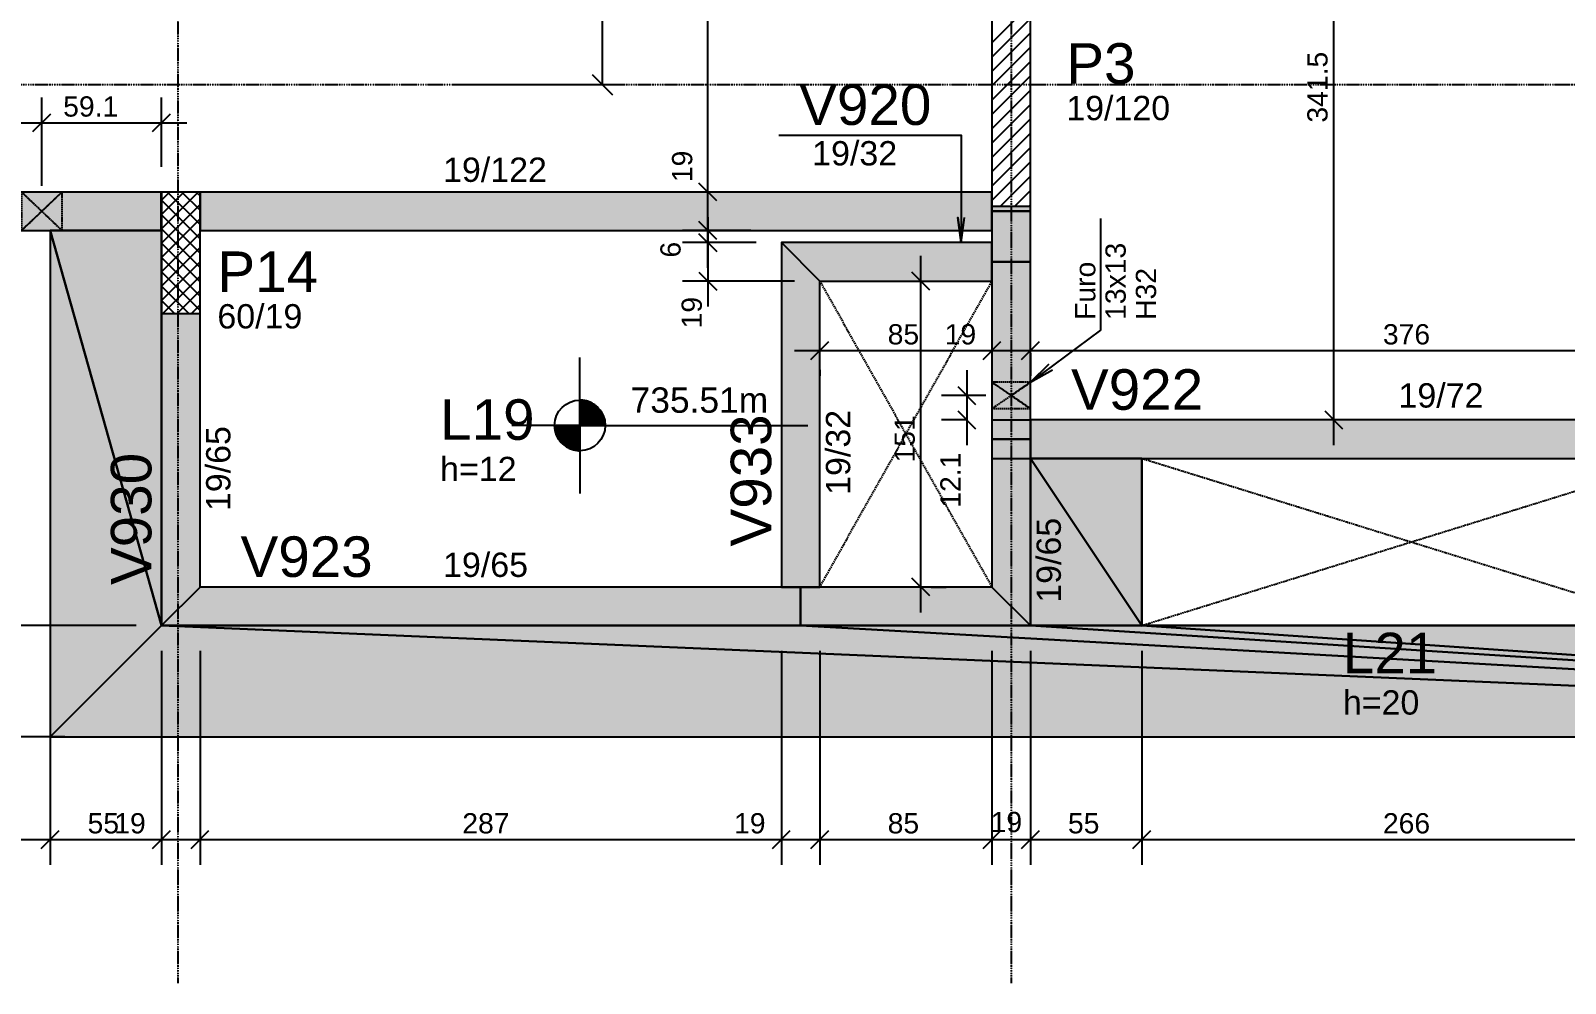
# Model space of a CAD drawing. Extents: x 37185 to 43130, y -8131 to -3926.
# Drawn here: x 38377 to 39135, y -6446 to -5975 of the extents above; entities that cross this region are included whole.
import ezdxf

# ---------------------------------------------------------------- set-up
doc = ezdxf.new("R2010")
doc.units = 0
doc.header["$MEASUREMENT"] = 0
doc.linetypes.add('ESTILO_TQS_0001', pattern=[1, 0.7, -0.3])
doc.linetypes.add('ESTILO_TQS_0004', pattern=[1.12, 0.5, -0.2, 0.01, -0.2, 0.01, -0.2])
doc.layers.get('0').update_dxf_attribs({"linetype": 'CONTINUOUS'})
doc.layers.get('Defpoints').update_dxf_attribs({"linetype": 'CONTINUOUS'})
for name, color, linetype in [('37', 4, 'CONTINUOUS'), ('39', 74, 'CONTINUOUS'), ('40', 240, 'CONTINUOUS'), ('42', 3, 'CONTINUOUS'), ('43', 3, 'CONTINUOUS'), ('44', 3, 'CONTINUOUS'), ('45', 2, 'CONTINUOUS'), ('46', 2, 'CONTINUOUS'), ('47', 2, 'CONTINUOUS'), ('53', 242, 'CONTINUOUS'), ('54', 242, 'CONTINUOUS'), ('55', 12, 'CONTINUOUS'), ('56', 51, 'CONTINUOUS'), ('60', 201, 'CONTINUOUS'), ('68', 4, 'CONTINUOUS'), ('70', 160, 'CONTINUOUS'), ('75', 9, 'CONTINUOUS'), ('79', 12, 'CONTINUOUS'), ('80', 6, 'CONTINUOUS'), ('81', 2, 'CONTINUOUS'), ('82', 252, 'CONTINUOUS')]:
    doc.layers.add(name, color=color, linetype=linetype)
doc.styles.add('Arial_2mm 1-50', font='arial.ttf', dxfattribs={"height": 9.835329})
doc.styles.add('TQS_ARIAL', font='arial.ttf')
doc.dimstyles.new('Diagonal 2mm 1-50', dxfattribs={"dimscale": 30.48, "dimtxt": 9.8353, "dimasz": 0.328084, "dimexe": 0.164042, "dimexo": 0.164042, "dimgap": 0.04101, "dimtad": 1, "dimdec": 1, "dimdsep": 46, "dimtxsty": 'Arial_2mm 1-50', "dimblk1": 'OBLIQUE', "dimblk2": 'OBLIQUE', "dimsah": 1, "dimcen": 0.09, "dimadec": 8, "dimazin": 0, "dimtfac": 1, "dimtdec": 8, "dimtmove": 1, "dimatfit": 0, "dimfxl": 1, "dimtvp": 1, "dimtfillclr": 256, "dimtolj": 1, "dimtzin": 0, "dimarcsym": 2})

# ---------------------------------------------------------------- blocks, each defined once
blk = doc.blocks.new('_Oblique')
at = {"color": 0, "linetype": 'ByBlock', "lineweight": -2}
blk.add_line((-0.5, -0.5), (0.5, 0.5), dxfattribs=at)
blk = doc.blocks.new('*D451')
at = {"layer": '55', "color": 0, "linetype": 'Continuous', "lineweight": -2}
for p, q in [((38567.01, -5829.47), (38664.7, -5829.47)), ((38659.7, -6001.97), (38659.7, -5829.47)), ((38585.87, -6001.97), (38664.7, -6001.97))]:
    blk.add_line(p, q, dxfattribs=at)
at = {"layer": 'Defpoints', "color": 0, "linetype": 'Continuous'}
for p in [(38562.01, -5829.47), (38659.7, -5829.47), (38580.87, -6001.97)]:
    blk.add_point(p, dxfattribs=at)
at = {"layer": '55', "color": 0, "linetype": 'Continuous', "lineweight": -2, "xscale": 10, "yscale": 10, "zscale": 10}
for p, rotation in [((38659.7, -5829.47), 90), ((38659.7, -6001.97), 270)]:
    blk.add_blockref('_Oblique', p, dxfattribs=dict(at, rotation=rotation))
at = {"layer": '55', "color": 0, "linetype": 'Continuous', "insert": (38653.43, -5915.72), "char_height": 9.835, "attachment_point": 5, "rotation": 90, "style": 'Arial_2mm 1-50'}
blk.add_mtext('\\A1;172.5', dxfattribs=at)

msp = doc.modelspace()

# ---------------------------------------------------------------- linework, layer by layer
at = {"layer": '37', "linetype": 'Continuous'}
for points in [[(38442.01, -6054.98), (38216.01, -6054.98)], [(38852.01, -6061.98), (38852.01, -6054.98)], [(38852.01, -6061.98), (38852.01, -6073.98)], [(38871.01, -6064.48), (38871.01, -6061.98)], [(38871.01, -6089.47), (38871.01, -6064.48)], [(38216.01, -6073.98), (38442.01, -6073.98)], [(38852.01, -6073.98), (38852.01, -6079.97)], [(38852.01, -6098.97), (38852.01, -6079.97)], [(38871.01, -6167.47), (38871.01, -6089.47)], [(38767.01, -6249.98), (38767.01, -6098.97)], [(38767.01, -6098.97), (38852.01, -6098.97)], [(38852.01, -6098.97), (38852.01, -6176.97)], [(38442.01, -6114.98), (38442.01, -6268.98)], [(38461.01, -6249.98), (38461.01, -6114.98)], [(38852.01, -6167.47), (38871.01, -6167.47)], [(39247.01, -6167.47), (38871.01, -6167.47)], [(38852.01, -6176.97), (38852.01, -6249.98)], [(38852.01, -6186.47), (38871.01, -6186.47)], [(38871.01, -6268.98), (38871.01, -6186.47)], [(38871.01, -6186.47), (39247.01, -6186.47)], [(38748.01, -6249.98), (38461.01, -6249.98)], [(38767.01, -6249.98), (38748.01, -6249.98)], [(38852.01, -6249.98), (38767.01, -6249.98)], [(38442.01, -6268.98), (38757.51, -6268.98)], [(38757.51, -6268.98), (38871.01, -6268.98)]]:
    msp.add_lwpolyline(points, dxfattribs=at)
at = {"layer": '39', "linetype": 'Continuous'}
for p, q in [((38852.01, -5981.32), (38871.01, -5962.32)), ((38852.01, -5988.39), (38871.01, -5969.39)), ((38852.01, -5995.46), (38871.01, -5976.46)), ((38852.01, -6002.53), (38871.01, -5983.53)), ((38852.01, -6009.6), (38871.01, -5990.6)), ((38852.01, -6016.68), (38871.01, -5997.68)), ((38852.01, -6023.75), (38871.01, -6004.75)), ((38852.01, -6030.82), (38871.01, -6011.82)), ((38852.01, -6037.89), (38871.01, -6018.89)), ((38852.01, -6044.96), (38871.01, -6025.96)), ((38852.01, -6052.03), (38871.01, -6033.03)), ((38852.01, -6059.1), (38871.01, -6040.1)), ((38856.21, -6061.98), (38871.01, -6047.17)), ((38863.28, -6061.98), (38871.01, -6054.24)), ((38870.35, -6061.98), (38871.01, -6061.32))]:
    msp.add_line(p, q, dxfattribs=at)
msp.add_lwpolyline([(38852.01, -6061.98), (38871.01, -6061.98), (38871.01, -5941.98), (38852.01, -5941.98), (38852.01, -6061.98)], dxfattribs=at)
at = {"layer": '40', "linetype": 'Continuous'}
for p, q in [((38442.01, -6073.12), (38460.16, -6054.98)), ((38442.01, -6066.05), (38453.09, -6054.98)), ((38442.01, -6058.98), (38446.02, -6054.98)), ((38442.01, -6059.09), (38461.01, -6078.09)), ((38444.97, -6054.98), (38461.01, -6071.02)), ((38452.04, -6054.98), (38461.01, -6063.95)), ((38459.11, -6054.98), (38461.01, -6056.88)), ((38442.01, -6080.19), (38461.01, -6061.19)), ((38442.01, -6066.17), (38461.01, -6085.17)), ((38442.01, -6087.26), (38461.01, -6068.26)), ((38442.01, -6073.24), (38461.01, -6092.24)), ((38442.01, -6094.34), (38461.01, -6075.34)), ((38442.01, -6080.31), (38461.01, -6099.31)), ((38442.01, -6101.41), (38461.01, -6082.41)), ((38442.01, -6087.38), (38461.01, -6106.38)), ((38442.01, -6108.48), (38461.01, -6089.48)), ((38442.01, -6094.45), (38461.01, -6113.45)), ((38442.59, -6114.98), (38461.01, -6096.55)), ((38442.01, -6101.52), (38455.47, -6114.98)), ((38449.66, -6114.98), (38461.01, -6103.62)), ((38442.01, -6108.59), (38448.4, -6114.98)), ((38456.73, -6114.98), (38461.01, -6110.69))]:
    msp.add_line(p, q, dxfattribs=at)
msp.add_lwpolyline([(38461.01, -6114.98), (38461.01, -6054.98), (38442.01, -6054.98), (38442.01, -6114.98), (38461.01, -6114.98)], dxfattribs=at)
at = {"layer": '53', "linetype": 'ESTILO_TQS_0001'}
for points in [[(38382.89, -6064.48), (38372.89, -6073.98), (38392.89, -6073.98), (38382.89, -6064.48), (38392.89, -6073.98), (38392.89, -6054.98), (38382.89, -6064.48), (38392.89, -6054.98), (38372.89, -6054.98), (38382.89, -6064.48), (38372.89, -6054.98), (38372.89, -6073.98), (38382.89, -6064.48)], [(38861.51, -6155.41), (38871.01, -6161.91), (38871.01, -6148.91), (38861.51, -6155.41), (38871.01, -6148.91), (38852.01, -6148.91), (38861.51, -6155.41), (38852.01, -6148.91), (38852.01, -6161.91), (38861.51, -6155.41), (38852.01, -6161.91), (38871.01, -6161.91), (38861.51, -6155.41)]]:
    msp.add_lwpolyline(points, dxfattribs=at)
at = {"layer": '55', "linetype": 'Continuous'}
for p, q in [((38648.59, -6170.2), (38648.59, -6136.64)), ((38648.59, -6157.7), (38648.59, -6182.7)), ((38648.59, -6158.3), (38652.42, -6158.3)), ((38648.59, -6159.1), (38654.32, -6159.1)), ((38648.59, -6159.89), (38655.65, -6159.89)), ((38648.59, -6160.68), (38656.7, -6160.68)), ((38648.59, -6161.48), (38657.54, -6161.48)), ((38648.59, -6162.27), (38658.24, -6162.27)), ((38648.59, -6163.06), (38658.85, -6163.06)), ((38648.59, -6163.85), (38659.36, -6163.85)), ((38648.59, -6164.65), (38659.79, -6164.65)), ((38648.59, -6165.44), (38660.15, -6165.44)), ((38648.59, -6166.23), (38660.44, -6166.23)), ((38648.59, -6167.03), (38660.68, -6167.03)), ((38648.59, -6170.2), (38615.03, -6170.2)), ((38636.09, -6170.2), (38661.09, -6170.2)), ((38648.59, -6170.99), (38636.09, -6170.99)), ((38648.59, -6171.78), (38636.19, -6171.78)), ((38648.59, -6172.58), (38636.32, -6172.58)), ((38648.59, -6173.37), (38636.5, -6173.37)), ((38648.59, -6174.16), (38636.73, -6174.16)), ((38648.59, -6167.82), (38660.86, -6167.82)), ((38648.59, -6168.61), (38660.99, -6168.61)), ((38648.59, -6169.4), (38661.06, -6169.4)), ((38648.59, -6170.2), (38761.09, -6170.2)), ((38648.59, -6170.2), (38648.59, -6203.76)), ((38648.59, -6174.95), (38637.03, -6174.95)), ((38648.59, -6175.75), (38637.39, -6175.75)), ((38648.59, -6176.54), (38637.82, -6176.54)), ((38648.59, -6177.33), (38638.33, -6177.33)), ((38648.59, -6178.12), (38638.93, -6178.12)), ((38648.59, -6178.92), (38639.63, -6178.92)), ((38648.59, -6179.71), (38640.48, -6179.71)), ((38648.59, -6180.5), (38641.52, -6180.5)), ((38648.59, -6181.3), (38642.84, -6181.3)), ((38648.59, -6182.09), (38644.74, -6182.09))]:
    msp.add_line(p, q, dxfattribs=at)
msp.add_circle((38648.59, -6170.2), 12.5, dxfattribs=at)
at = {"layer": '56', "linetype": 'Continuous'}
for points in [[(38216.01, -6073.98), (38441.91, -6073.98), (38441.91, -6054.98), (38216.01, -6054.98), (38216.01, -6073.98)], [(38852.01, -6073.98), (38852.01, -6062.08), (38851.91, -6062.08), (38851.91, -6054.98), (38461.11, -6054.98), (38461.11, -6073.98), (38852.01, -6073.98)]]:
    msp.add_lwpolyline(points, dxfattribs=at)
for points in [[(38216.01, -6073.98), (38441.91, -6073.98), (38441.91, -6054.98)], [(38216.01, -6073.98), (38441.91, -6054.98), (38216.01, -6054.98)], [(38461.11, -6054.98), (38461.11, -6073.98), (38852.01, -6073.98)], [(38461.11, -6054.98), (38852.01, -6073.98), (38851.91, -6062.08)], [(38461.11, -6054.98), (38851.91, -6062.08), (38851.91, -6054.98)], [(38851.91, -6062.08), (38852.01, -6073.98), (38852.01, -6062.08)]]:
    msp.add_solid(points, dxfattribs=at)
at = {"layer": '60', "linetype": 'Continuous'}
for points in [[(38871.01, -6064.48), (38871.01, -6062.08), (38852.01, -6062.08), (38852.01, -6064.48), (38871.01, -6064.48)], [(38871.01, -6089.47), (38871.01, -6064.48), (38852.01, -6064.48), (38852.01, -6089.47), (38871.01, -6089.47)], [(38442.01, -6268.98), (38442.01, -6073.98), (38387.01, -6073.98), (38442.01, -6268.98)], [(38442.01, -6268.98), (38387.01, -6073.98), (38387.01, -6323.97), (38442.01, -6268.98)], [(38442.01, -6268.98), (38442.01, -6114.98), (38442.01, -6073.98), (38442.01, -6268.98)], [(38767.01, -6249.98), (38767.01, -6098.97), (38748.01, -6079.97), (38748.01, -6249.98), (38767.01, -6249.98)], [(38767.01, -6098.97), (38852.01, -6098.97), (38852.01, -6079.97), (38748.01, -6079.97), (38767.01, -6098.97)], [(38871.01, -6176.97), (38871.01, -6089.47), (38852.01, -6089.47), (38852.01, -6176.97), (38871.01, -6176.97)], [(38461.01, -6249.98), (38461.01, -6115.08), (38442.01, -6115.08), (38442.01, -6268.98), (38461.01, -6249.98)], [(38871.01, -6186.47), (39247.01, -6186.47), (39247.01, -6167.47), (38871.01, -6167.47), (38871.01, -6186.47)], [(38871.01, -6268.98), (38871.01, -6176.97), (38852.01, -6176.97), (38852.01, -6249.98), (38871.01, -6268.98)], [(38926.01, -6186.47), (38871.01, -6186.47), (38926.01, -6268.97), (38926.01, -6186.47)], [(38871.01, -6186.47), (38871.01, -6268.98), (38926.01, -6268.97), (38871.01, -6186.47)], [(38442.01, -6268.98), (38757.51, -6268.98), (38757.51, -6249.98), (38461.01, -6249.98), (38442.01, -6268.98)], [(38757.51, -6268.98), (38871.01, -6268.98), (38852.01, -6249.98), (38757.51, -6249.98), (38757.51, -6268.98)], [(38442.01, -6268.98), (38387.01, -6323.97), (39731.01, -6323.97), (38442.01, -6268.98)], [(39731.01, -6323.97), (38757.51, -6268.98), (38442.01, -6268.98), (39731.01, -6323.97)], [(38871.01, -6268.98), (38757.51, -6268.98), (39731.01, -6323.97), (38871.01, -6268.98)], [(38926.01, -6268.97), (38871.01, -6268.98), (39731.01, -6323.97), (38926.01, -6268.97)], [(39731.01, -6323.97), (39192.01, -6268.97), (38926.01, -6268.97), (39731.01, -6323.97)]]:
    msp.add_lwpolyline(points, dxfattribs=at)
for points in [[(38871.01, -6064.48), (38871.01, -6062.08), (38852.01, -6062.08)], [(38871.01, -6064.48), (38852.01, -6062.08), (38852.01, -6064.48)], [(38871.01, -6089.47), (38871.01, -6064.48), (38852.01, -6064.48)], [(38871.01, -6089.47), (38852.01, -6064.48), (38852.01, -6089.47)], [(38871.01, -6064.48), (38852.01, -6064.48), (38871.01, -6064.48)], [(38442.01, -6268.98), (38442.01, -6073.98), (38387.01, -6073.98)], [(38442.01, -6268.98), (38387.01, -6073.98), (38442.01, -6268.98)], [(38442.01, -6268.98), (38387.01, -6073.98), (38387.01, -6323.97)], [(38442.01, -6268.98), (38442.01, -6114.98), (38442.01, -6073.98)], [(38442.01, -6268.98), (38442.01, -6073.98), (38442.01, -6268.98)], [(38767.01, -6249.98), (38767.01, -6098.97), (38748.01, -6079.97)], [(38767.01, -6249.98), (38748.01, -6079.97), (38748.01, -6249.98)], [(38767.01, -6098.97), (38852.01, -6079.97), (38748.01, -6079.97)], [(38767.01, -6098.97), (38748.01, -6079.97), (38767.01, -6098.97)], [(38767.01, -6098.97), (38852.01, -6098.97), (38852.01, -6079.97)], [(38871.01, -6176.97), (38871.01, -6089.47), (38852.01, -6089.47)], [(38871.01, -6176.97), (38852.01, -6089.47), (38852.01, -6176.97)], [(38871.01, -6089.47), (38852.01, -6089.47), (38871.01, -6089.47)], [(38461.01, -6249.98), (38461.01, -6115.08), (38442.01, -6115.08)], [(38461.01, -6249.98), (38442.01, -6115.08), (38442.01, -6268.98)], [(38871.01, -6186.47), (39247.01, -6186.47), (39247.01, -6167.47)], [(38871.01, -6186.47), (39247.01, -6167.47), (38871.01, -6167.47)], [(38871.01, -6186.47), (38871.01, -6167.47), (38871.01, -6186.47)], [(38871.01, -6268.98), (38871.01, -6176.97), (38852.01, -6176.97)], [(38871.01, -6268.98), (38852.01, -6176.97), (38852.01, -6249.98)], [(38871.01, -6176.97), (38852.01, -6176.97), (38871.01, -6176.97)], [(38926.01, -6186.47), (38871.01, -6186.47), (38926.01, -6268.97)], [(38871.01, -6186.47), (38871.01, -6268.98), (38926.01, -6268.97)], [(38871.01, -6186.47), (38926.01, -6268.97), (38871.01, -6186.47)], [(38926.01, -6186.47), (38926.01, -6268.97), (38926.01, -6186.47)], [(38461.01, -6249.98), (38442.01, -6268.98), (38461.01, -6249.98)], [(38442.01, -6268.98), (38757.51, -6268.98), (38757.51, -6249.98)], [(38442.01, -6268.98), (38757.51, -6249.98), (38461.01, -6249.98)], [(38442.01, -6268.98), (38461.01, -6249.98), (38442.01, -6268.98)], [(38767.01, -6249.98), (38748.01, -6249.98), (38767.01, -6249.98)], [(38757.51, -6268.98), (38871.01, -6268.98), (38852.01, -6249.98)], [(38757.51, -6268.98), (38852.01, -6249.98), (38757.51, -6249.98)], [(38757.51, -6268.98), (38757.51, -6249.98), (38757.51, -6268.98)], [(38871.01, -6268.98), (38852.01, -6249.98), (38871.01, -6268.98)], [(38442.01, -6268.98), (38387.01, -6323.97), (38442.01, -6268.98)], [(38442.01, -6268.98), (38387.01, -6323.97), (39731.01, -6323.97)], [(39731.01, -6323.97), (38757.51, -6268.98), (38442.01, -6268.98)], [(39731.01, -6323.97), (38442.01, -6268.98), (39731.01, -6323.97)], [(38442.01, -6268.98), (39731.01, -6323.97), (38442.01, -6268.98)], [(38871.01, -6268.98), (38757.51, -6268.98), (39731.01, -6323.97)], [(38926.01, -6268.97), (38871.01, -6268.98), (39731.01, -6323.97)], [(38871.01, -6268.98), (39731.01, -6323.97), (38871.01, -6268.98)], [(38926.01, -6268.97), (39731.01, -6323.97), (38926.01, -6268.97)], [(39731.01, -6323.97), (39192.01, -6268.97), (38926.01, -6268.97)], [(39731.01, -6323.97), (38926.01, -6268.97), (39731.01, -6323.97)]]:
    msp.add_solid(points, dxfattribs=at)
at = {"layer": '68', "linetype": 'ESTILO_TQS_0001'}
for points in [[(38852.01, -6054.98), (38461.01, -6054.98)], [(38461.01, -6073.98), (38852.01, -6073.98)], [(38748.01, -6079.97), (38748.01, -6249.98)], [(38852.01, -6079.97), (38748.01, -6079.97)]]:
    msp.add_lwpolyline(points, dxfattribs=at)
at = {"layer": '70', "linetype": 'ESTILO_TQS_0004'}
for p, q in [((38450.01, -4538.57), (38450.01, -6445.58)), ((38861.51, -4538.57), (38861.51, -6445.58)), ((37919.79, -6001.97), (40151.74, -6001.97))]:
    msp.add_line(p, q, dxfattribs=at)
at = {"layer": '75', "linetype": 'Continuous'}
for p, q in [((39020.68, -5813.47), (39020.68, -6179.97)), ((38711.76, -6067.48), (38711.76, -5826.47)), ((38382.89, -6051.98), (38382.89, -6008.26)), ((38442.01, -6042.48), (38442.01, -6008.26)), ((38370.39, -6020.76), (38454.51, -6020.76)), ((38378.47, -6025.18), (38387.3, -6016.34)), ((38437.59, -6025.18), (38446.43, -6016.34)), ((38711.76, -6086.48), (38711.76, -6042.48)), ((38716.18, -6059.39), (38707.34, -6050.56)), ((38716.18, -6059.39), (38707.34, -6050.56)), ((38442.01, -6054.98), (38442.01, -6054.98)), ((38711.76, -6054.98), (38711.76, -6054.98)), ((38711.76, -6054.98), (38711.76, -6054.98)), ((38382.89, -6064.48), (38382.89, -6064.48)), ((38711.76, -6092.47), (38711.76, -6061.48)), ((38711.76, -6067.47), (38711.76, -6111.47)), ((38732.96, -6073.98), (38699.26, -6073.98)), ((38716.18, -6078.39), (38707.34, -6069.56)), ((38716.18, -6078.39), (38707.34, -6069.56)), ((38716.18, -6084.39), (38707.34, -6075.56)), ((38707.34, -6075.56), (38716.18, -6084.39)), ((38711.76, -6073.98), (38711.76, -6073.98)), ((38745.46, -6073.98), (38745.46, -6073.98)), ((38735.51, -6079.97), (38699.26, -6079.97)), ((38735.51, -6079.97), (38699.26, -6079.97)), ((38748.01, -6079.97), (38748.01, -6079.97)), ((38748.01, -6079.97), (38748.01, -6079.97)), ((38816.88, -6262.48), (38816.88, -6086.47)), ((38754.51, -6098.97), (38699.26, -6098.97)), ((38707.34, -6094.56), (38716.18, -6103.39)), ((38767.01, -6098.97), (38767.01, -6098.97)), ((38809.51, -6098.97), (38809.51, -6098.97)), ((38821.3, -6103.39), (38812.46, -6094.56)), ((38822.01, -6098.97), (38829.38, -6098.97)), ((38762.59, -6137.64), (38771.43, -6128.81)), ((38847.59, -6137.64), (38856.43, -6128.81)), ((38847.59, -6137.64), (38856.43, -6128.81)), ((38866.59, -6137.64), (38875.43, -6128.81)), ((38866.59, -6137.64), (38875.43, -6128.81)), ((38871.01, -6122.11), (38871.01, -6122.11)), ((38871.01, -6122.11), (38871.01, -6122.11)), ((38754.51, -6133.22), (38864.51, -6133.22)), ((38767.01, -6130.33), (38767.01, -6130.33)), ((38839.51, -6133.22), (38883.51, -6133.22)), ((38852.01, -6133.22), (38852.01, -6133.22)), ((38852.01, -6133.22), (38852.01, -6133.22)), ((38858.51, -6133.22), (39259.51, -6133.22)), ((38871.01, -6134.61), (38871.01, -6145.72)), ((38871.01, -6134.61), (38871.01, -6145.72)), ((38767.01, -6142.83), (38767.01, -6145.72)), ((38839.51, -6142.91), (38839.51, -6179.97)), ((38835.09, -6150.99), (38843.93, -6159.83)), ((38849.01, -6155.41), (38827.01, -6155.41)), ((38861.51, -6155.41), (38861.51, -6155.41)), ((38835.09, -6163.06), (38843.93, -6171.89)), ((39016.26, -6163.06), (39025.1, -6171.89)), ((38839.51, -6167.47), (38827.01, -6167.47)), ((38852.01, -6167.47), (38852.01, -6167.47)), ((39046.51, -6167.47), (39008.18, -6167.47)), ((39059.01, -6167.47), (39059.01, -6167.47)), ((39127.51, -6167.47), (39127.51, -6167.47)), ((39127.51, -6167.47), (39127.51, -6167.47)), ((39127.51, -6186.47), (39127.51, -6186.47)), ((39127.51, -6186.47), (39127.51, -6186.47)), ((38809.51, -6249.98), (38809.51, -6249.98)), ((38821.3, -6254.39), (38812.46, -6245.56)), ((38822.01, -6249.98), (38829.38, -6249.98)), ((38429.51, -6268.98), (37982.74, -6268.98)), ((38429.51, -6268.98), (37982.74, -6268.98)), ((38387.01, -6268.98), (38387.01, -6268.98)), ((38442.01, -6268.98), (38442.01, -6268.98)), ((38442.01, -6268.98), (38442.01, -6268.98)), ((38442.01, -6268.98), (38442.01, -6268.98)), ((38442.01, -6268.98), (38442.01, -6268.98)), ((38461.01, -6268.98), (38461.01, -6268.98)), ((38461.01, -6268.98), (38461.01, -6268.98)), ((38748.01, -6268.98), (38748.01, -6268.98)), ((38748.01, -6268.98), (38748.01, -6268.98)), ((38767.01, -6268.98), (38767.01, -6268.98)), ((38767.01, -6268.98), (38767.01, -6268.98)), ((38852.01, -6268.98), (38852.01, -6268.98)), ((38852.01, -6268.98), (38852.01, -6268.98)), ((38871.01, -6268.98), (38871.01, -6268.98)), ((38871.01, -6268.98), (38871.01, -6268.98)), ((38926.01, -6268.98), (38926.01, -6268.98)), ((38926.01, -6268.98), (38926.01, -6268.98)), ((39127.51, -6269.01), (39127.51, -6269.01)), ((39127.51, -6269.01), (39127.51, -6269.01)), ((38387.01, -6281.48), (38387.01, -6387.09)), ((38387.01, -6281.48), (38387.01, -6281.48)), ((38442.01, -6281.48), (38442.01, -6387.09)), ((38442.01, -6281.48), (38442.01, -6387.09)), ((38461.01, -6281.48), (38461.01, -6387.09)), ((38461.01, -6281.48), (38461.01, -6387.09)), ((38748.01, -6281.48), (38748.01, -6387.09)), ((38748.01, -6281.48), (38748.01, -6387.09)), ((38767.01, -6281.48), (38767.01, -6387.09)), ((38767.01, -6281.48), (38767.01, -6387.09)), ((38852.01, -6281.48), (38852.01, -6387.09)), ((38852.01, -6281.48), (38852.01, -6387.09)), ((38871.01, -6281.48), (38871.01, -6387.09)), ((38871.01, -6281.48), (38871.01, -6387.09)), ((38926.01, -6281.48), (38926.01, -6387.09)), ((38926.01, -6281.48), (38926.01, -6387.09)), ((38387.01, -6293.98), (38387.01, -6387.09)), ((38394.29, -6323.97), (37927.79, -6323.97)), ((38394.29, -6323.97), (37982.74, -6323.97)), ((38406.79, -6323.97), (38406.79, -6323.97)), ((38406.79, -6323.97), (38406.79, -6323.97)), ((39127.51, -6323.97), (39127.51, -6323.97)), ((38382.59, -6379.01), (38391.43, -6370.17)), ((38382.59, -6379.01), (38391.43, -6370.17)), ((38437.59, -6379.01), (38446.43, -6370.17)), ((38437.59, -6379.01), (38446.43, -6370.17)), ((38456.59, -6379.01), (38465.43, -6370.17)), ((38456.59, -6379.01), (38465.43, -6370.17)), ((38743.59, -6379.01), (38752.43, -6370.17)), ((38743.59, -6379.01), (38752.43, -6370.17)), ((38762.59, -6379.01), (38771.43, -6370.17)), ((38762.59, -6379.01), (38771.43, -6370.17)), ((38847.59, -6379.01), (38856.43, -6370.17)), ((38847.59, -6379.01), (38856.43, -6370.17)), ((38866.59, -6379.01), (38875.43, -6370.17)), ((38866.59, -6379.01), (38875.43, -6370.17)), ((38921.59, -6379.01), (38930.43, -6370.17)), ((38921.59, -6379.01), (38930.43, -6370.17)), ((38203.51, -6374.59), (38399.51, -6374.59)), ((38374.51, -6374.59), (38454.51, -6374.59)), ((38429.51, -6374.59), (38473.51, -6374.59)), ((38448.51, -6374.59), (38760.51, -6374.59)), ((38735.51, -6374.59), (38779.51, -6374.59)), ((38754.51, -6374.59), (38864.51, -6374.59)), ((38839.51, -6374.59), (38883.51, -6374.59)), ((38858.51, -6374.59), (38938.51, -6374.59)), ((38913.51, -6374.59), (39204.51, -6374.59))]:
    msp.add_line(p, q, dxfattribs=at)
for points in [[(38746.84, -6026.87), (38836.84, -6026.87), (38836.84, -6079.97), (38835.21, -6067.58), (38836.84, -6079.97), (38838.47, -6067.58)], [(38905.53, -6068.11), (38905.53, -6123.11), (38871.01, -6148.91), (38879.96, -6140.18), (38871.01, -6148.91), (38881.92, -6142.8)]]:
    msp.add_lwpolyline(points, dxfattribs=at)
at = {"layer": '79', "linetype": 'Continuous'}
for points in [[(38648.59, -6157.7), (38648.59, -6170.2), (38661.09, -6170.2), (38661.08, -6169.74), (38661.03, -6168.95), (38660.92, -6168.16), (38660.76, -6167.34), (38660.56, -6166.61), (38660.28, -6165.78), (38659.95, -6164.98), (38659.57, -6164.22), (38659.1, -6163.42), (38658.52, -6162.6), (38657.82, -6161.77), (38657.23, -6161.16), (38656.43, -6160.47), (38655.89, -6160.05), (38655.31, -6159.66), (38654.6, -6159.24), (38653.9, -6158.88), (38652.81, -6158.43), (38651.83, -6158.12), (38651.03, -6157.94), (38650.07, -6157.78), (38649.29, -6157.72), (38648.59, -6157.7)], [(38648.59, -6182.7), (38648.59, -6170.2), (38636.09, -6170.2), (38636.1, -6170.65), (38636.15, -6171.44), (38636.26, -6172.23), (38636.42, -6173.05), (38636.62, -6173.79), (38636.89, -6174.61), (38637.23, -6175.41), (38637.61, -6176.17), (38638.08, -6176.97), (38638.66, -6177.79), (38639.36, -6178.63), (38639.95, -6179.23), (38640.74, -6179.93), (38641.29, -6180.34), (38641.87, -6180.74), (38642.58, -6181.16), (38643.28, -6181.51), (38644.36, -6181.96), (38645.35, -6182.27), (38646.14, -6182.46), (38647.11, -6182.61), (38647.89, -6182.68), (38648.59, -6182.7)]]:
    msp.add_lwpolyline(points, dxfattribs=at)
at = {"layer": '80', "linetype": 'Continuous'}
for p, q in [((38387.01, -6073.98), (38387.01, -6323.97)), ((38926.01, -6186.47), (38926.01, -6268.97)), ((38926.01, -6269.07), (39192.01, -6268.97)), ((38387.01, -6323.97), (39731.01, -6323.97))]:
    msp.add_line(p, q, dxfattribs=at)
at = {"layer": '81', "linetype": 'ESTILO_TQS_0001'}
for p, q in [((38767.01, -6249.98), (38852.01, -6098.97)), ((38767.01, -6098.97), (38852.01, -6249.98)), ((38926.01, -6268.97), (39192.01, -6186.47)), ((38926.01, -6186.47), (39192.01, -6268.97))]:
    msp.add_line(p, q, dxfattribs=at)
at = {"layer": '82', "linetype": 'Continuous'}
for p, q in [((38861.51, -6001.98), (38861.51, -6001.98)), ((38451.51, -6084.98), (38451.51, -6084.98))]:
    msp.add_line(p, q, dxfattribs=at)

# ---------------------------------------------------------------- texts
at = {"layer": '42', "linetype": 'Continuous', "style": 'TQS_ARIAL'}
for s, p in [('V920', (38756.84, -6021.87)), ('V922', (38891.01, -6162.47)), ('V923', (38481.01, -6244.98))]:
    msp.add_text(s, height=20, dxfattribs=at).set_placement(p)
for s, p in [('V933', (38743.01, -6229.98)), ('V930', (38437.01, -6248.98))]:
    msp.add_text(s, height=20, rotation=90, dxfattribs=at).set_placement(p)
at = {"layer": '43', "linetype": 'Continuous', "style": 'TQS_ARIAL'}
for s, p in [('P3', (38888.69, -6001.52)), ('P14', (38469.59, -6104.33))]:
    msp.add_text(s, height=20, dxfattribs=at).set_placement(p)
at = {"layer": '44', "linetype": 'Continuous', "style": 'TQS_ARIAL'}
for s, p in [('L19', (38579.56, -6177.3)), ('L21', (39025.23, -6292.54))]:
    msp.add_text(s, height=20, dxfattribs=at).set_placement(p)
at = {"layer": '45', "linetype": 'Continuous', "style": 'TQS_ARIAL'}
for s, p in [('19/32', (38763.25, -6041.86)), ('19/122', (38581.01, -6049.98)), ('19/72', (39052.71, -6161.38)), ('19/65', (38581.01, -6244.98))]:
    msp.add_text(s, height=12, dxfattribs=at).set_placement(p)
for s, p in [('19/32', (38782.01, -6204.48)), ('19/65', (38476.01, -6212.48)), ('19/65', (38886.01, -6257.73))]:
    msp.add_text(s, height=12, rotation=90, dxfattribs=at).set_placement(p)
at = {"layer": '46', "linetype": 'Continuous', "style": 'TQS_ARIAL'}
for s, p in [('19/120', (38888.69, -6019.52)), ('60/19', (38469.59, -6122.33))]:
    msp.add_text(s, height=12, dxfattribs=at).set_placement(p)
at = {"layer": '47', "linetype": 'Continuous', "style": 'TQS_ARIAL'}
for s, p in [('h=12', (38579.56, -6197.7)), ('h=20', (39025.23, -6312.94))]:
    msp.add_text(s, height=12, dxfattribs=at).set_placement(p)
at = {"layer": '54', "linetype": 'Continuous', "style": 'TQS_ARIAL'}
for s, p in [('13x13', (38918.03, -6118.11)), ('Furo', (38903.03, -6118.11)), ('H32', (38933.03, -6118.11))]:
    msp.add_text(s, height=10, rotation=90, dxfattribs=at).set_placement(p)
at = {"layer": '55', "linetype": 'Continuous', "style": 'TQS_ARIAL'}
msp.add_text('735.51m', height=12.5, dxfattribs=at).set_placement((38673.59, -6163.95))
at = {"layer": '75', "linetype": 'Continuous', "style": 'TQS_ARIAL'}
for s, p in [('341.5', (39017.68, -6020.72)), ('19', (38704.04, -6050.11)), ('6', (38698.28, -6087.35)), ('19', (38708.76, -6122.31)), ('151', (38813.88, -6188.48)), ('12.1', (38836.51, -6210.81))]:
    msp.add_text(s, height=10, rotation=90, dxfattribs=at).set_placement(p)
for s, p in [('59.1', (38393.45, -6017.76)), ('85', (38800.51, -6130.22)), ('19', (38828.68, -6130.22)), ('376', (39045.01, -6130.22)), ('55', (38405.51, -6371.59)), ('19', (38418.68, -6371.59)), ('287', (38590.51, -6371.59)), ('19', (38724.68, -6371.59)), ('85', (38800.51, -6371.59)), ('19', (38851.36, -6370.95)), ('55', (38889.51, -6371.59)), ('266', (39045.01, -6371.59))]:
    msp.add_text(s, height=10, dxfattribs=at).set_placement(p)

# ---------------------------------------------------------------- dimensions: what is measured, and where the dimension line sits
at = {"layer": '55', "linetype": 'Continuous'}
dim = msp.add_linear_dim(base=(38659.7, -5829.47), p1=(38580.87, -6001.97), p2=(38562.01, -5829.47), angle=90, dimstyle='Diagonal 2mm 1-50', override={"dimpost": '<>'}, dxfattribs=at)
dim.commit()
dim.dimension.update_dxf_attribs({"geometry": '*D451', "text_midpoint": (38653.43, -5915.72)})

doc.saveas('drawing.dxf')
